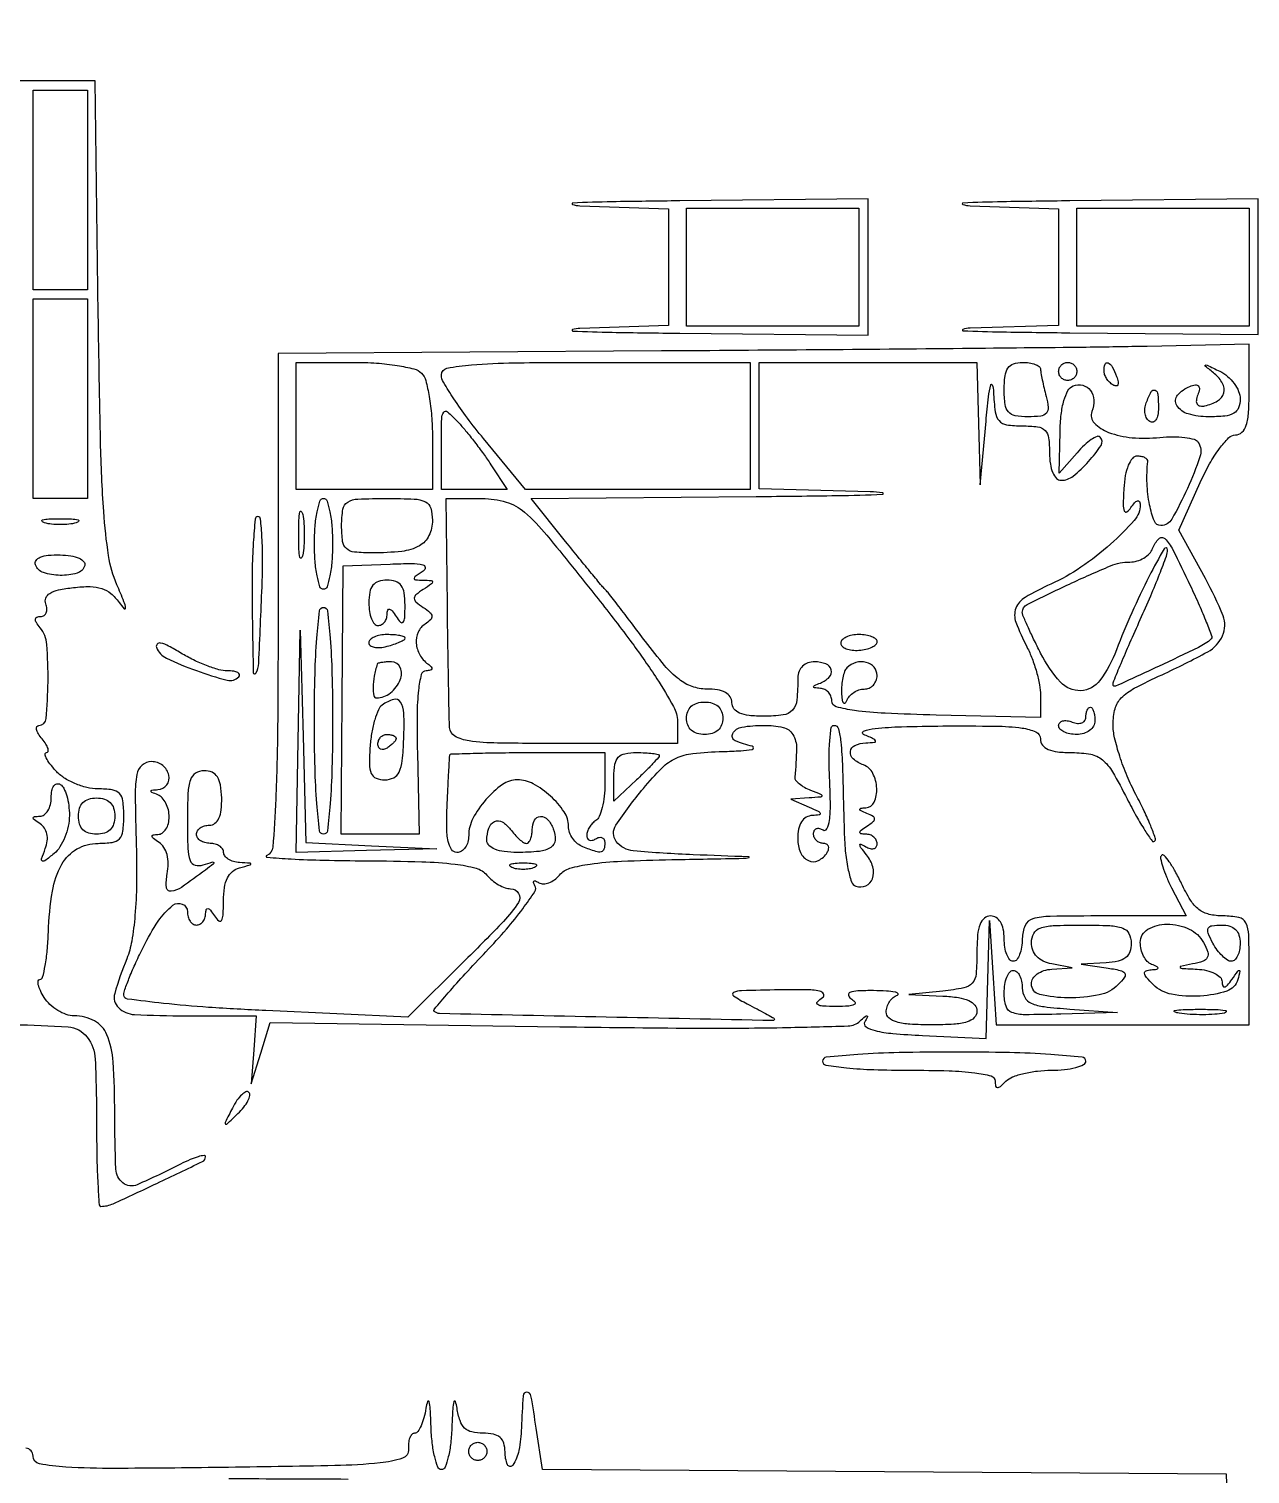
# Model space of a CAD drawing. Extents: x 23 to 255, y 40 to 184.
# Drawn here: x 40.65 to 52.04, y 134.98 to 148.45 of the extents above; entities that cross this region are included whole.
import ezdxf

# ---------------------------------------------------------------- set-up
doc = ezdxf.new("R2010")
doc.units = 0
doc.header["$MEASUREMENT"] = 0

msp = doc.modelspace()

# ---------------------------------------------------------------- linework, layer by layer
for points in [[(207.919475, 175.632891, 0.000007), (191.762556, 175.634099, 0.00002)], [(173.0434, 175.634494, 0.000013), (151.49745, 175.633531)], [(49.932728, 162.472053, 0.000008), (49.952466, 164.319505, 0.000321)], [(40.514349, 139.167, -0.019241), (41.020152, 139.147528, -0.209877), (41.195726, 139.05372, -0.158042), (41.271811, 138.847116, -0.00984), (41.2848, 138.187181, 0.00525), (41.287667, 137.914102, 0.008738), (41.296517, 137.684203, 0.003038), (41.308575, 137.490051, 0.394405), (41.324688, 137.475, 0.107274), (41.439563, 137.499933, 0.003902), (41.847606, 137.689676, 0.001989), (42.271992, 137.893132, 0.287493), (42.3, 137.937817, 0.458031), (42.286088, 137.949818, 0.035505), (42.231659, 137.937747, 0.029534), (42.156617, 137.910502, 0.015823), (42.06735, 137.86859, -0.014182), (41.662832, 137.677042, -0.274032), (41.530427, 137.693149, -0.222593), (41.464051, 137.821657, -0.009681), (41.454, 138.340679, 0.015244), (41.439321, 138.822033, 0.083112), (41.380911, 139.075126, 0.171904), (41.265027, 139.203803, 0.124939), (41.07673, 139.2516, -0.08304), (41.002267, 139.264053, -0.053132), (40.922641, 139.301302, -0.05177), (40.850168, 139.356074, -0.065575), (40.796833, 139.4208, -0.02603), (40.760824, 139.485754, -0.053731), (40.741113, 139.540298, -0.098981), (40.739593, 139.576363, -0.369452), (40.755529, 139.59, 0.341859), (40.781607, 139.610189, 0.01828), (40.805605, 139.719232, 0.022368), (40.824949, 139.861286, 0.013722), (40.835617, 140.02994, -0.030901), (40.872985, 140.411951, -0.087841), (40.960481, 140.663674, -0.136133), (41.101946, 140.806572, -0.130695), (41.299096, 140.859, 0.035308), (41.431429, 140.868357, 0.169906), (41.497491, 140.902562, 0.160049), (41.530017, 140.971828, 0.030413), (41.5386, 141.1128, 0.030435), (41.530001, 141.253936, 0.160658), (41.497393, 141.323148, 0.169701), (41.431112, 141.357293, 0.034892), (41.297912, 141.3666, -0.059432), (41.194171, 141.378975, -0.042113), (41.082827, 141.416074, -0.042446), (40.980526, 141.470724, -0.065029), (40.9041, 141.5358, -0.020177), (40.849876, 141.600806, -0.044601), (40.815276, 141.655297, -0.090703), (40.804368, 141.691112, -0.448239), (40.816747, 141.705, 0.326309), (40.832169, 141.716264, 0.154009), (40.83226, 141.742277, 0.068547), (40.813075, 141.783137, 0.029225), (40.7772, 141.8319, -0.033524), (40.741964, 141.880666, -0.081268), (40.724858, 141.921523, -0.181446), (40.728106, 141.947438, -0.278682), (40.746909, 141.9588, 0.389789), (40.815111, 142.021494, 0.017816), (40.83181, 142.365694, 0.022091), (40.820937, 142.712692, 0.154029), (40.758596, 142.86825, -0.029993), (40.72338, 142.916872, -0.156172), (40.71507, 142.948488, -0.294236), (40.728635, 142.967285, -0.093608), (40.764186, 142.974, 0.146065), (40.79566, 142.983395, 0.152629), (40.816184, 143.008377, 0.118288), (40.821885, 143.046276, 0.070175), (40.811581, 143.09103, -0.185242), (40.811577, 143.145694, -0.169114), (40.848062, 143.188896, -0.082365), (40.930474, 143.220866, -0.022375), (41.068928, 143.243346, -0.029555), (41.224107, 143.25222, -0.0781), (41.333662, 143.234782, -0.096565), (41.418633, 143.187668, -0.063279), (41.494817, 143.105166, 0.030382), (41.542749, 143.045889, 0.7319), (41.555518, 143.0518, 0.064817), (41.539909, 143.111474, 0.004628), (41.473861, 143.2701, -0.062874), (41.396494, 143.540971, -0.02099), (41.350893, 143.951375, -0.011696), (41.321499, 144.59987, -0.002199), (41.300717, 145.78695), (41.272162, 147.9654), (40.403004, 147.9654)], [(51.841944, 134.23905), (51.8175, 134.9793), (48.628882, 135.001462), (45.440264, 135.023625), (45.38274, 135.407221, 0.005903), (45.333854, 135.708887, 0.357394), (45.295082, 135.742337, 0.403401), (45.260018, 135.710223, 0.006208), (45.245032, 135.410712, -0.037738), (45.221109, 135.199933, -0.102765), (45.163848, 135.061915, -0.595696), (45.115576, 135.066845, -0.098951), (45.0918, 135.185807, 0.07042), (45.080223, 135.267597, 0.147906), (45.045653, 135.320955, 0.128752), (44.983451, 135.350705, 0.047543), (44.885919, 135.36, -0.057778), (44.783145, 135.371916, -0.134975), (44.715736, 135.408671, -0.121485), (44.672324, 135.477684, -0.042367), (44.644795, 135.59265, 0.044516), (44.629487, 135.655389, 0.735766), (44.615608, 135.655026, 0.055106), (44.603951, 135.585397, 0.006062), (44.596876, 135.42345, -0.019802), (44.585902, 135.269431, -0.031703), (44.563072, 135.139643, -0.033275), (44.533264, 135.044637, -0.309404), (44.4996, 135.0216, -0.309404), (44.465936, 135.044637, -0.033275), (44.436128, 135.139643, -0.031703), (44.413298, 135.269431, -0.019802), (44.402324, 135.42345, 0.006062), (44.395249, 135.585397, 0.055106), (44.383592, 135.655026, 0.735766), (44.369713, 135.655389, 0.044516), (44.354405, 135.59265, -0.02755), (44.335836, 135.503534, -0.040725), (44.309075, 135.428341, -0.047452), (44.278746, 135.375143, -0.244136), (44.249581, 135.36, 0.210482), (44.223923, 135.348698, 0.09241), (44.203891, 135.31651, 0.068074), (44.192354, 135.268632, 0.044958), (44.19175, 135.21195, -0.345276), (44.135601, 135.127309, -0.055669), (43.928437, 135.083385, -0.019425), (43.506569, 135.058524, -0.001748), (42.44805, 135.041034, -0.001997), (41.453109, 135.032048, -0.016303), (40.99866, 135.044578, -0.032304), (40.751455, 135.075579, -0.359784), (40.6926, 135.146784, 0.379935), (40.626163, 135.221594, 0.016981)], [(42.51855, 134.937, -0.001613), (43.62949, 134.933415, -0.019352)]]:
    msp.add_lwpolyline(points, format="xyb")
for points in [[(41.2002, 146.9502), (41.2002, 146.0196), (40.9464, 146.0196), (40.6926, 146.0196), (40.6926, 146.9502), (40.6926, 147.8808), (40.9464, 147.8808), (41.2002, 147.8808)], [(48.3912, 146.2311), (48.3912, 145.6812), (47.5875, 145.6812), (46.7838, 145.6812), (46.7838, 146.2311), (46.7838, 146.781), (47.5875, 146.781), (48.3912, 146.781)], [(52.029, 146.2311), (52.029, 145.6812), (51.2253, 145.6812), (50.4216, 145.6812), (50.4216, 146.2311), (50.4216, 146.781), (51.2253, 146.781), (52.029, 146.781)], [(41.2002, 145.0044), (41.2002, 144.0738), (40.9464, 144.0738), (40.6926, 144.0738), (40.6926, 145.0044), (40.6926, 145.935), (40.9464, 145.935), (41.2002, 145.935)], [(43.846603, 140.837163), (44.4573, 140.80802), (43.80165, 140.79121), (43.146, 140.7744), (43.164192, 141.81075), (43.182384, 142.8471), (43.209145, 141.856703), (43.235906, 140.866305)]]:
    msp.add_lwpolyline(points, close=True)
for points in [[(45.78975, 146.802531), (46.6146, 146.774873), (46.6146, 146.2311), (46.6146, 145.687327), (45.78975, 145.659669, 0.071782), (45.721159, 145.647412, 0.830701), (45.722863, 145.634935, 0.007914), (46.089926, 145.622861, 0.001742), (46.72035, 145.614306), (48.4758, 145.5966), (48.4758, 146.2311), (48.4758, 146.8656), (46.72035, 146.847894, 0.001742), (46.089926, 146.839339, 0.007914), (45.722863, 146.827265, 0.830701), (45.721159, 146.814788, 0.071782)], [(49.42755, 146.802531), (50.2524, 146.774873), (50.2524, 146.2311), (50.2524, 145.687327), (49.42755, 145.661215, 0.067941), (49.359143, 145.649661, 0.839202), (49.360663, 145.637906, 0.007457), (49.72772, 145.626554, 0.001641), (50.35815, 145.618534), (52.1136, 145.601965), (52.1136, 146.233783), (52.1136, 146.8656), (50.35815, 146.847894, 0.001742), (49.727726, 146.839339, 0.007914), (49.360663, 146.827265, 0.830701), (49.358959, 146.814788, 0.071782)], [(46.55115, 145.448575), (42.9768, 145.425564), (42.9768, 143.107032, -0.002017), (42.972123, 141.94762, -0.009173), (42.954296, 141.27281, -0.00732), (42.927561, 140.823229, -0.285723), (42.87105, 140.745829, 0.791589), (42.873675, 140.728685, 0.006531), (43.097749, 140.713731, 0.007799), (43.404881, 140.702061, 0.003967), (43.791291, 140.696479, -0.005236), (44.31576, 140.687572, -0.022523), (44.62708, 140.664964, -0.036918), (44.822895, 140.627034, -0.154445), (44.9226, 140.5629, 0.048188), (44.971509, 140.514344, 0.041499), (45.031215, 140.473277, 0.04354), (45.092203, 140.445118, 0.086594), (45.144459, 140.436, -0.26894), (45.218837, 140.392874, -0.277954), (45.216946, 140.308152, -0.050517), (45.078085, 140.131245, -0.005857), (44.72385, 139.771837), (44.1867, 139.239461), (42.86265, 139.300019, -0.005259), (42.328166, 139.330101, -0.010557), (41.907153, 139.367184, -0.004934), (41.571676, 139.407239, -0.377001), (41.5386, 139.444872, -0.087645), (41.547642, 139.496056, -0.008924), (41.592109, 139.611547, -0.010938), (41.651, 139.748066, -0.008514), (41.720759, 139.893905, -0.031092), (41.859359, 140.132998, -0.077323), (41.995607, 140.28166, -0.277194), (42.083653, 140.293511, -0.299442), (42.1308, 140.221845, 0.066306), (42.137126, 140.17435, 0.083434), (42.155651, 140.134097, 0.099317), (42.183138, 140.107175, 0.145266), (42.2154, 140.0976, 0.123684), (42.247767, 140.105731, 0.099425), (42.275529, 140.128664, 0.089546), (42.29442, 140.162953, 0.07833), (42.301295, 140.20335, -0.066727), (42.306935, 140.241836, -0.405416), (42.322769, 140.250937, -0.167501), (42.347356, 140.234809, -0.021149), (42.3846, 140.1822, 0.067187), (42.423986, 140.136183, 0.473378), (42.449299, 140.140152, 0.121275), (42.464364, 140.190699, 0.010864), (42.467905, 140.324047, -0.035184), (42.477153, 140.446869, -0.076827), (42.504878, 140.536863, -0.103537), (42.551596, 140.597239, -0.113054), (42.61725, 140.631483, 0.001923), (42.716755, 140.657896, 0.339035), (42.723, 140.666047, 0.392517), (42.716565, 140.672981, 0.002113), (42.61725, 140.679986, -0.054605), (42.560619, 140.690016, -0.070943), (42.51269, 140.711768, -0.08736), (42.48042, 140.741351, -0.165114), (42.4692, 140.7744, 0.148195), (42.459423, 140.806663, 0.098894), (42.431923, 140.834149, 0.082425), (42.390814, 140.852681, 0.064853), (42.3423, 140.859, -0.064853), (42.293786, 140.865319, -0.082425), (42.252677, 140.883851, -0.098894), (42.225177, 140.911337, -0.148195), (42.2154, 140.9436, -0.141922), (42.224745, 140.975861, -0.099739), (42.251015, 141.003349, -0.084586), (42.290299, 141.021865, -0.068028), (42.336642, 141.0282, 0.163775), (42.38817, 141.045543, 0.125455), (42.425407, 141.092365, 0.080077), (42.44655, 141.171073, 0.032773), (42.450667, 141.282, 0.03255), (42.439265, 141.403589, 0.103829), (42.410278, 141.479336, 0.151246), (42.360662, 141.520972, 0.099818), (42.287126, 141.5358, 0.140907), (42.207036, 141.512772, 0.172945), (42.159096, 141.452057, 0.07115), (42.136129, 141.3285, 0.010433), (42.1308, 141.073155, 0.008473), (42.135242, 140.811014, 0.077346), (42.156541, 140.699229, 0.244433), (42.202496, 140.656531, 0.146137), (42.27885, 140.658136, -0.004381), (42.365756, 140.685254, -0.378641), (42.377299, 140.679957, -0.344292), (42.374031, 140.666968, -0.004109), (42.3, 140.610347, -0.009997), (42.075363, 140.448375, -0.12757), (41.978599, 140.412949, -0.423561), (41.935523, 140.449536, -0.063648), (41.943317, 140.575577, 0.046906), (41.952277, 140.669462, 0.064184), (41.94155, 140.753609, 0.075429), (41.912509, 140.821246, 0.113009), (41.867433, 140.866703, -0.017324), (41.814301, 140.902989, -0.198794), (41.801456, 140.924201, -0.406899), (41.811384, 140.938083, -0.041226), (41.85585, 140.942305, 0.15045), (41.896185, 140.955265, 0.097042), (41.930536, 140.990851, 0.08054), (41.953709, 141.043657, 0.063284), (41.9616, 141.10575, 0.060204), (41.953723, 141.170933, 0.059088), (41.930536, 141.232803, 0.064373), (41.896316, 141.282271, 0.113869), (41.85585, 141.310571, -0.009076), (41.80003, 141.334282, -0.295955), (41.7924, 141.346044, -0.382689), (41.800573, 141.355158, -0.011437), (41.85585, 141.359921, 0.215764), (41.93879, 141.403957, 0.223986), (41.958712, 141.494315, 0.174642), (41.900635, 141.585023, 0.165359), (41.796589, 141.6204, 0.182797), (41.707994, 141.58689, 0.168523), (41.660024, 141.501869, 0.048116), (41.644417, 141.315649, 0.004144), (41.65437, 140.83785, -0.010766), (41.65704, 140.485825, -0.01751), (41.64241, 140.187278, -0.020404), (41.612296, 139.947202, -0.055909), (41.56558, 139.783067, 0.027422), (41.453352, 139.459806, 0.276826), (41.488611, 139.327689, 0.182408), (41.637684, 139.26307, 0.012044), (42.113812, 139.2516), (42.773625, 139.2516), (42.749982, 138.93435), (42.72634, 138.6171), (42.814533, 138.903026), (42.902726, 139.188953), (45.601695, 139.149628, 0.002027), (46.841887, 139.136587, 0.006302), (47.677924, 139.141722, 0.003516), (48.291555, 139.157543, 0.179377), (48.400643, 139.202102, -0.007042), (48.449968, 139.246126, -0.220985), (48.465251, 139.250515, -0.506673), (48.469816, 139.241693, -0.012663), (48.445225, 139.195119, 0.397463), (48.456883, 139.148599, 0.084413), (48.541383, 139.112853, 0.036915), (48.707803, 139.086341, 0.009201), (48.982905, 139.068219), (49.575981, 139.0401), (49.591787, 139.59), (49.607593, 140.1399), (49.638118, 139.65345), (49.668644, 139.167), (50.848822, 139.167), (52.029, 139.167), (52.029, 139.6746, 0.006846), (52.024453, 140.006638, 0.105629), (51.997677, 140.11708, 0.235484), (51.93261, 140.16757, 0.049383), (51.784839, 140.1822, -0.056935), (51.654784, 140.197058, -0.10932), (51.56051, 140.242048, -0.088293), (51.481523, 140.330021, -0.028115), (51.39691, 140.485171, 0.015467), (51.338808, 140.598429, 0.02768), (51.283239, 140.687009, 0.029495), (51.235894, 140.746209, 0.429478), (51.211832, 140.746832, 0.252237), (51.202838, 140.716827, 0.024484), (51.222406, 140.640795, 0.02641), (51.25699, 140.547116, 0.017698), (51.305834, 140.443862), (51.441145, 140.1822), (50.677573, 140.1822, 0.00369), (50.173856, 140.178482, 0.06395), (50.011507, 140.155192, 0.224585), (49.939963, 140.093442, 0.104606), (49.914, 139.9707, -0.038131), (49.907814, 139.889708, -0.057076), (49.889149, 139.821328, -0.074992), (49.861796, 139.774668, -0.226478), (49.8294, 139.7592, -0.226478), (49.797004, 139.774668, -0.074992), (49.769651, 139.821328, -0.057076), (49.750986, 139.889708, -0.038131), (49.7448, 139.9707, 0.04716), (49.736456, 140.05897, 0.088208), (49.71096, 140.1258, 0.118484), (49.67035, 140.167156, 0.140575), (49.6179, 140.1822, 0.175103), (49.560103, 140.161319, 0.129114), (49.520203, 140.105501, 0.070267), (49.497527, 140.005737, 0.020801), (49.491, 139.848907, -0.019084), (49.483092, 139.641776, -0.160661), (49.447612, 139.556657, -0.168371), (49.369238, 139.511401, -0.021459), (49.17375, 139.482428), (48.8565, 139.449243), (49.17375, 139.435022, -0.024335), (49.317895, 139.421511, -0.069216), (49.414605, 139.393667, -0.116505), (49.470483, 139.351143, -0.1738), (49.491, 139.2939, -0.200296), (49.466038, 139.234087, -0.122766), (49.39935, 139.194495, -0.058865), (49.276157, 139.172858, -0.014068), (49.068, 139.167, -0.014707), (48.866249, 139.172936, -0.054372), (48.740797, 139.194143, -0.107224), (48.670608, 139.231556, -0.220323), (48.645, 139.28685, -0.08077), (48.652914, 139.335522, -0.066911), (48.676064, 139.382721, -0.068112), (48.710326, 139.421343, -0.090835), (48.75075, 139.444918, 0.547867), (48.75399, 139.459298, 0.153536), (48.728585, 139.472695, 0.03227), (48.646838, 139.482227, 0.010864), (48.526796, 139.485808, 0.012393), (48.382187, 139.483396, 0.071971), (48.307404, 139.469389, 0.38151), (48.293512, 139.444728, 0.200217), (48.315296, 139.413635, -0.091581), (48.351476, 139.380125, -0.454837), (48.346336, 139.356328, -0.113084), (48.296107, 139.341931, -0.013484), (48.1797, 139.338791, -0.010867), (48.052235, 139.341562, -0.13408), (48.006408, 139.356243, -0.472752), (48.003654, 139.380957, -0.055538), (48.0528, 139.421318, 0.394984), (48.061177, 139.45528, 0.224508), (48.023859, 139.481843, 0.041232), (47.89121, 139.494413, 0.00788), (47.648924, 139.493518, 0.002412), (47.297494, 139.484985, 0.096377), (47.222505, 139.468117, 0.601072), (47.2202, 139.43742, 0.021194), (47.35055, 139.36262, -0.002529), (47.440808, 139.315212, -0.003723), (47.519574, 139.272576, -0.001766), (47.586129, 139.235599, -0.068795), (47.599598, 139.225402, -0.675688), (47.591581, 139.206599, -0.000107), (46.03626, 139.239122, -0.000111), (44.481105, 139.272321, -0.185314), (44.43219, 139.292316, -0.399847), (44.431125, 139.311457, -0.002139), (44.56343, 139.465544, -0.007315), (44.721568, 139.642824, -0.004391), (44.914226, 139.84888, 0.011938), (45.104923, 140.059113, 0.018737), (45.25743, 140.249503, 0.0134), (45.369575, 140.409584, 0.292398), (45.370415, 140.464291, -0.04677), (45.356339, 140.492695, -0.334465), (45.360301, 140.506531, -0.269066), (45.376408, 140.508484, -0.037158), (45.407543, 140.492303, 0.145139), (45.449082, 140.481016, 0.08334), (45.500463, 140.490858, 0.071016), (45.553634, 140.519722, 0.059806), (45.600173, 140.563831, -0.150701), (45.696134, 140.626554, -0.035903), (45.88499, 140.666412, -0.023255), (46.177679, 140.692742, -0.006185), (46.646109, 140.707197, 0.000157), (47.313168, 140.719733, 0.050995), (47.364896, 140.726023, 0.876764), (47.364277, 140.73276, 0.000325), (46.84725, 140.75279, -0.012717), (46.287857, 140.788363, -0.212221), (46.128991, 140.876638, -0.319991), (46.125056, 141.027984, -0.024877), (46.38195, 141.370765, -0.022379), (46.556072, 141.562368, -0.088514), (46.685907, 141.653469, -0.083427), (46.84313, 141.696779, -0.018579), (47.1222, 141.714996, 0.007993), (47.289943, 141.722384, 0.029724), (47.394903, 141.73498, 0.33853), (47.408412, 141.749802, 0.384064), (47.39715, 141.764705, -0.059277), (47.237692, 141.815554, -0.435392), (47.215077, 141.883251, -0.232935), (47.299601, 141.942858, -0.039147), (47.5029, 141.9588, -0.053853), (47.684503, 141.939183, -0.206681), (47.774783, 141.874346, -0.140654), (47.809247, 141.745243, -0.02128), (47.79274, 141.475653, 0.198103), (47.800807, 141.448365, 0.05185), (47.833647, 141.415312, 0.044467), (47.88217, 141.38239, 0.032984), (47.94079, 141.354699, -0.004661), (48.038331, 141.315208, -0.359033), (48.045667, 141.301366, -0.331723), (48.033484, 141.290503, -0.004352), (47.9259, 141.282), (47.7567, 141.270108), (47.9259, 141.1974, -0.009119), (48.0111, 141.158933, -0.188453), (48.030024, 141.138859, -0.488731), (48.02169, 141.124497, -0.023153), (47.957625, 141.118746, 0.120861), (47.899352, 141.101751, 0.12126), (47.855642, 141.059732, 0.093379), (47.828877, 140.992244, 0.047872), (47.82015, 140.9013, 0.101333), (47.846406, 140.773075, 0.185701), (47.91971, 140.697655, 0.227628), (48.012605, 140.699069, 0.139487), (48.0951, 140.7744, 0.082592), (48.108341, 140.806726, 0.161196), (48.105709, 140.834149, 0.182303), (48.087821, 140.852377, 0.108972), (48.057793, 140.859, -0.099038), (48.023601, 140.86584, -0.097945), (47.994518, 140.885318, -0.097945), (47.97504, 140.914401, -0.099038), (47.9682, 140.948593, -0.115586), (47.975178, 140.978376, -0.185385), (47.994147, 140.995832, -0.155962), (48.02276, 140.997776, -0.078157), (48.05653, 140.983595, 0.44629), (48.092969, 140.994308, 0.078156), (48.11604, 141.071815, 0.035704), (48.125144, 141.218589, 0.010543), (48.118266, 141.443902, -0.011854), (48.112757, 141.641323, -0.019742), (48.118625, 141.807549, -0.014665), (48.132173, 141.937227, -0.375653), (48.156836, 141.9588, -0.33781), (48.199452, 141.926299, -0.042228), (48.222049, 141.804401, -0.017224), (48.237362, 141.567106, -0.001683), (48.252654, 140.993, 0.016275), (48.264013, 140.789694, 0.028618), (48.288425, 140.623189, 0.030329), (48.321519, 140.500487, 0.235333), (48.362297, 140.459784, 0.183854), (48.456596, 140.463694, 0.212399), (48.517287, 140.529217, 0.151898), (48.52027, 140.639391, 0.102047), (48.461933, 140.752046, -0.008244), (48.409831, 140.818529, -0.139028), (48.399789, 140.844269, -0.576966), (48.409884, 140.851474, -0.028561), (48.45465, 140.827947, 0.063696), (48.495148, 140.810163, 0.132816), (48.529336, 140.809395, 0.188594), (48.55175, 140.825209, 0.146934), (48.5604, 140.854007, 0.11683), (48.55228, 140.888283, 0.09923), (48.529336, 140.917663, 0.091721), (48.495037, 140.937622, 0.083154), (48.45465, 140.944895, -0.037088), (48.408803, 140.948866, -0.404726), (48.398728, 140.962367, -0.205841), (48.410901, 140.982952, -0.016505), (48.464223, 141.019255, 0.022213), (48.524344, 141.061198, 0.233412), (48.537245, 141.087329, 0.275386), (48.523432, 141.110508, 0.029355), (48.464223, 141.13818, -0.013489), (48.411469, 141.160826, -0.244218), (48.400576, 141.174883, -0.422144), (48.408266, 141.185685, -0.02254), (48.45465, 141.190721, 0.275149), (48.532939, 141.244291, 0.122266), (48.557508, 141.371779, 0.104056), (48.520332, 141.511351, 0.186289), (48.4335, 141.589806, -0.085027), (48.33854, 141.64622, -0.246714), (48.310988, 141.714935, -0.269372), (48.352341, 141.771807, -0.094204), (48.45465, 141.795546, 0.011173), (48.536845, 141.800689, 0.467319), (48.545806, 141.813465, 0.223503), (48.53096, 141.831003, 0.005675), (48.4335, 141.8742, -0.680681), (48.434431, 141.904869, -0.059899), (48.542596, 141.929683, -0.019425), (48.788149, 141.946162, -0.005407), (49.17375, 141.952854, -0.004628), (49.664936, 141.951519, -0.030071), (49.911466, 141.933714, -0.071987), (50.040924, 141.897056, -0.295998), (50.0832, 141.8319, 0.163879), (50.102258, 141.775315, 0.129318), (50.153462, 141.735258, 0.076085), (50.242981, 141.711946, 0.025727), (50.377875, 141.705, -0.046212), (50.551187, 141.688947, -0.12927), (50.660595, 141.637195, -0.086903), (50.754712, 141.52511, -0.014022), (50.891163, 141.273588, 0.009696), (50.97767, 141.110783, 0.016905), (51.056466, 140.979811, 0.011651), (51.12374, 140.881205, 0.462917), (51.146909, 140.879309, 0.288857), (51.153664, 140.909098, 0.010536), (51.110852, 141.022668, 0.016372), (51.050604, 141.159674, 0.010413), (50.972021, 141.315197, -0.023128), (50.890861, 141.486504, -0.020537), (50.822281, 141.671432, -0.021045), (50.774422, 141.843041, -0.057536), (50.76, 141.967957, -0.065273), (50.779147, 142.113997, -0.13019), (50.836611, 142.214444, -0.077691), (50.957833, 142.304164, -0.013188), (51.216894, 142.431134, 0.017916), (51.641971, 142.644477, 0.163029), (51.780846, 142.794572, 0.204187), (51.784666, 142.980507, 0.030371), (51.620436, 143.326639), (51.371826, 143.7777), (51.571864, 144.22185, -0.021255), (51.659491, 144.39622, -0.032203), (51.751438, 144.538863, -0.034808), (51.837351, 144.63952, -0.201323), (51.900451, 144.666, 0.1958), (51.961329, 144.69079, 0.126252), (52.001423, 144.756745, 0.059899), (52.02316, 144.879419, 0.013931), (52.029, 145.089), (52.029, 145.512), (51.07725, 145.491793, -0.00255), (50.510112, 145.482645, -0.00037), (49.355111, 145.470762, -0.000419), (47.989423, 145.458866, -0.000359)], [(44.31348, 145.24128, -0.13189), (44.352935, 145.172868, -0.022776), (44.385179, 145.025444, -0.023405), (44.407558, 144.844386, -0.019046), (44.415, 144.64908), (44.415, 144.1584), (43.7805, 144.1584), (43.146, 144.1584), (43.146, 144.7506), (43.146, 145.3428), (43.67898, 145.3428, -0.016838), (43.894412, 145.335543, -0.022831), (44.08783, 145.313593, -0.022572), (44.242569, 145.281614, -0.134927)], [(47.376, 144.7506), (47.376, 144.1584), (46.328862, 144.1584), (45.281723, 144.1584), (44.890662, 144.633419, -0.011213), (44.740882, 144.823904, -0.015074), (44.614474, 145.003323, -0.012134), (44.518522, 145.156589, -0.134575), (44.4996, 145.225619, -0.358446), (44.551041, 145.288155, -0.028203), (44.780331, 145.319927, -0.017411), (45.176689, 145.338362, -0.002915), (45.9378, 145.3428), (47.376, 145.3428)], [(49.505939, 144.77175), (49.520878, 144.2007), (49.5756, 144.7929, -0.005018), (49.598963, 145.020758, -0.033994), (49.619258, 145.132174, -0.760446), (49.634165, 145.132507, -0.061525), (49.645261, 145.06785, 0.01948), (49.661428, 144.880337, 0.145473), (49.696966, 144.799432, 0.183995), (49.766757, 144.760935, 0.035053), (49.914, 144.7506, -0.030723), (50.056844, 144.741815, -0.167168), (50.1255, 144.7083, -0.167168), (50.159015, 144.639644, -0.030723), (50.1678, 144.4968, 0.036277), (50.175212, 144.394783, 0.06449), (50.197958, 144.313807, 0.091378), (50.232687, 144.261363, 0.203659), (50.275898, 144.243, 0.170425), (50.386758, 144.281917, 0.040124), (50.531924, 144.418629, 0.039132), (50.647642, 144.568673, 0.354897), (50.639695, 144.645305, 0.302858), (50.610314, 144.651177, 0.050474), (50.556911, 144.622571, 0.040893), (50.492435, 144.571028, 0.025063), (50.425032, 144.500757), (50.25819, 144.308386), (50.265924, 144.693721, -0.022468), (50.276551, 144.85698, -0.041443), (50.30202, 144.987466, -0.053214), (50.339262, 145.08019, -0.180971), (50.38722, 145.122633, -0.151229), (50.477466, 145.128618, -0.177541), (50.548553, 145.081496, -0.14892), (50.580241, 144.991438, -0.102626), (50.562692, 144.883978, 0.293296), (50.584688, 144.777751, 0.108596), (50.718413, 144.6902, 0.070146), (50.938247, 144.640284, 0.047173), (51.196119, 144.643137, -0.025), (51.318085, 144.649894, -0.033333), (51.428798, 144.643101, -0.035208), (51.515982, 144.625581, -0.189347), (51.553994, 144.597104, -0.223643), (51.569258, 144.463231, -0.024232), (51.452291, 144.166053, -0.023228), (51.307986, 143.881882, -0.267718), (51.20415, 143.82086, -0.313462), (51.144995, 143.861277, -0.04133), (51.100458, 144.015416, -0.039821), (51.076709, 144.213933, -0.036721), (51.083682, 144.41925, 0.213531), (51.077581, 144.438075, 0.095379), (51.056342, 144.454103, 0.069272), (51.023283, 144.464984, 0.044943), (50.983142, 144.4686, 0.228681), (50.939668, 144.44762, 0.07146), (50.902142, 144.383405, 0.052371), (50.874128, 144.286545, 0.029896), (50.859881, 144.16545, 0.0097), (50.85428, 144.0179, 0.095698), (50.864882, 143.95697, 0.493765), (50.888968, 143.949772, 0.089537), (50.926844, 143.9892, -0.029327), (50.961093, 144.034689, -0.139518), (50.987888, 144.052613, -0.363961), (51.005168, 144.045594, -0.119013), (51.012505, 144.016858, -0.186405), (50.957857, 143.869682, -0.029858), (50.737333, 143.648454, -0.032749), (50.459455, 143.431983, -0.043204), (50.179349, 143.275308, 0.026321), (49.940128, 143.151901, 0.171385), (49.853993, 143.050141, 0.182372), (49.853711, 142.920482, 0.030542), (49.956821, 142.68938, -0.029636), (50.005218, 142.581434, -0.022048), (50.046076, 142.457364, -0.022446), (50.074265, 142.336513, -0.046101), (50.0832, 142.239817), (50.0832, 142.032575), (49.1103, 142.055204, -0.005323), (48.634068, 142.071355, -0.02266), (48.350516, 142.096903, -0.034371), (48.179294, 142.132304, -0.336446), (48.1374, 142.187517, 0.093961), (48.129364, 142.229899, 0.090978), (48.106336, 142.266942, 0.092382), (48.072015, 142.292974, 0.100734), (48.03165, 142.303879, -0.011437), (47.976373, 142.308642, -0.382689), (47.9682, 142.317756, -0.295955), (47.97583, 142.329518, -0.009076), (48.03165, 142.353229, 0.103182), (48.114934, 142.408891, 0.264721), (48.132807, 142.476508, 0.240426), (48.083381, 142.531622, 0.092226), (47.97922, 142.551, 0.081939), (47.915414, 142.540473, 0.107189), (47.864865, 142.510132, 0.111467), (47.832748, 142.462641, 0.094404), (47.821617, 142.40295, -0.024204), (47.812367, 142.19523, -0.159422), (47.771513, 142.100997, -0.180491), (47.685723, 142.055415, -0.032825), (47.5029, 142.0434, -0.025511), (47.367199, 142.050328, -0.075863), (47.2773, 142.073614, -0.129352), (47.225926, 142.113665, -0.164293), (47.2068, 142.1703, 0.14724), (47.190544, 142.224304, 0.123983), (47.146247, 142.264697, 0.085094), (47.072502, 142.289369, 0.038286), (46.970384, 142.2972, -0.086404), (46.836564, 142.320499, -0.079479), (46.714139, 142.387919, -0.05133), (46.579805, 142.516773, -0.014899), (46.400472, 142.74135, 0.001562), (46.269545, 142.914588, 0.002231), (46.15218, 143.067457, 0.001219), (46.052061, 143.196016, 0.033654), (46.023538, 143.2278, -0.02617), (45.994837, 143.258836, -0.001077), (45.898004, 143.375718, -0.001871), (45.784054, 143.514924, -0.001326), (45.657186, 143.67195), (45.334272, 144.0738), (47.433786, 144.092092, 0.001418), (48.186838, 144.10079, 0.006956), (48.61214, 144.112828, 0.89514), (48.612979, 144.125087, 0.038323), (48.49695, 144.136996), (47.4606, 144.163608), (47.4606, 144.753204), (47.4606, 145.3428), (48.4758, 145.3428), (49.491, 145.3428)], [(50.084355, 145.27935, 0.038866), (50.087805, 145.243489, 0.007282), (50.100156, 145.178623, 0.007754), (50.116909, 145.103079, 0.007025), (50.136522, 145.02555, -0.039829), (50.155457, 144.922793, -0.211216), (50.13822, 144.869663, -0.18309), (50.085165, 144.842136, -0.029118), (49.966167, 144.8352, -0.042699), (49.847025, 144.845393, -0.172392), (49.784397, 144.880599, -0.150276), (49.753145, 144.950783, -0.030161), (49.7448, 145.089, -0.030703), (49.752605, 145.215978, -0.116834), (49.78005, 145.289925, -0.166173), (49.831488, 145.32931, -0.081208), (49.914, 145.3428, -0.035657), (49.978885, 145.338167, -0.053544), (50.033837, 145.324162, -0.069418), (50.071762, 145.303681, -0.233834)], [(50.4216, 145.2582, -0.099038), (50.415141, 145.225913, -0.097945), (50.396749, 145.198451, -0.097945), (50.369287, 145.180059, -0.099038), (50.337, 145.1736, -0.099038), (50.304713, 145.180059, -0.097945), (50.277251, 145.198451, -0.097945), (50.258859, 145.225913, -0.099038), (50.2524, 145.2582, -0.099038), (50.258859, 145.290487, -0.097945), (50.277251, 145.317949, -0.097945), (50.304713, 145.336341, -0.099038), (50.337, 145.3428, -0.099038), (50.369287, 145.336341, -0.097945), (50.396749, 145.317949, -0.097945), (50.415141, 145.290487, -0.099038)], [(50.79228, 145.211506, -0.036408), (50.80711, 145.162457, -0.155351), (50.804473, 145.132355, -0.32948), (50.787574, 145.122257, -0.1144), (50.759031, 145.131899, -0.061454), (50.727041, 145.157574, -0.051183), (50.699967, 145.191787, -0.053277), (50.681534, 145.228924, -0.088797), (50.6754, 145.263193, -0.079093), (50.685355, 145.325732, -0.444011), (50.712749, 145.337945, -0.168622), (50.751094, 145.302189, -0.029964)], [(51.9444, 145.001423, -0.091502), (51.92913, 144.918679, -0.175332), (51.885575, 144.868223, -0.105632), (51.801588, 144.842146, -0.022645), (51.6483, 144.8352, -0.069128), (51.460205, 144.86133, -0.188257), (51.354891, 144.941096, -0.321434), (51.361765, 145.036942, -0.128394), (51.474792, 145.11794, -0.051709), (51.527112, 145.132031, -0.249063), (51.555337, 145.122413, -0.23685), (51.564066, 145.093059, -0.047615), (51.549013, 145.038932, 0.060748), (51.536196, 144.987681, 0.180061), (51.544417, 144.952973, 0.21457), (51.571762, 144.935861, 0.086532), (51.616771, 144.93749, 0.083299), (51.73356, 144.983467, 0.187377), (51.790919, 145.057513, 0.201361), (51.781176, 145.146719, 0.095919), (51.705655, 145.236848, -0.002596), (51.61931, 145.307718, -0.54784), (51.62043, 145.316705, -0.225984), (51.635817, 145.316703, -0.001657), (51.75405, 145.259891, -0.06426), (51.826841, 145.212242, -0.057082), (51.888485, 145.145915, -0.060272), (51.930346, 145.07184, -0.098815)], [(51.183, 144.914807, -0.045552), (51.177225, 144.851548, -0.099152), (51.159234, 144.806472, -0.177225), (51.132675, 144.786591, -0.214542), (51.102095, 144.790616, -0.126981), (51.074784, 144.819087, -0.081026), (51.058955, 144.862412, -0.072258), (51.056684, 144.913596, -0.066719), (51.068846, 144.964809, -0.027681), (51.115817, 145.069496, -0.395517), (51.151088, 145.081989, -0.275668), (51.177669, 145.044754, -0.020503)], [(44.960245, 144.388878), (45.11126, 144.1584), (44.80543, 144.1584), (44.4996, 144.1584), (44.4996, 144.555052, -0.004168), (44.501796, 144.818548, -0.144701), (44.520144, 144.877016, -0.455821), (44.556587, 144.881556, -0.02234), (44.654415, 144.78553, -0.015483), (44.724527, 144.705439, -0.007819), (44.808113, 144.600467, -0.007758), (44.891148, 144.489247, -0.011439)], [(43.4844, 143.6508, -0.01883), (43.478291, 143.48866, -0.03053), (43.459549, 143.352056, -0.031449), (43.432779, 143.251535, -0.322437), (43.3998, 143.2278, -0.322437), (43.366821, 143.251535, -0.031449), (43.340051, 143.352056, -0.03053), (43.321309, 143.48866, -0.01883), (43.3152, 143.6508, -0.01883), (43.321309, 143.81294, -0.03053), (43.340051, 143.949544, -0.031449), (43.366821, 144.050065, -0.322437), (43.3998, 144.0738, -0.322437), (43.432779, 144.050065, -0.031449), (43.459549, 143.949544, -0.03053), (43.478291, 143.81294, -0.01883)], [(44.415, 143.871351, -0.11112), (44.382631, 143.727501, -0.157997), (44.293378, 143.632852, -0.098281), (44.129023, 143.581038, -0.027372), (43.858181, 143.5662, -0.022563), (43.689008, 143.573838, -0.158839), (43.614248, 143.605912, -0.182798), (43.578339, 143.67342, -0.031825), (43.569, 143.82, -0.0387), (43.58093, 143.973908, -0.222479), (43.6254, 144.03996, -0.126045), (43.721281, 144.068536, -0.009722), (43.992, 144.0738, -0.010521), (44.245585, 144.068464, -0.101421), (44.349659, 144.042528, -0.213585), (44.3989, 143.984488, -0.070797)], [(45.95895, 143.138417, -0.007665), (46.276215, 142.725342, -0.016062), (46.507421, 142.392775, -0.016585), (46.663784, 142.13323, -0.127955), (46.6992, 141.997104), (46.6992, 141.7896), (45.6417, 141.7896, -0.00333), (45.022135, 141.793727, -0.031179), (44.756241, 141.813882, -0.093451), (44.62558, 141.857814, -0.255982), (44.575651, 141.93765, -0.009228), (44.571749, 142.037076, -0.000563), (44.565912, 142.334214, -0.000839), (44.559951, 142.688205, -0.000621), (44.554501, 143.079754), (44.5419, 144.073808), (44.8803, 144.073016, -0.072115), (45.101478, 144.040421, -0.106315), (45.272949, 143.94627, -0.042937), (45.481263, 143.731872, -0.003725)], [(41.09445, 143.846283, -0.039571), (41.027001, 143.834252, -0.024357), (40.9464, 143.830324, -0.024357), (40.865799, 143.834252, -0.039571), (40.79835, 143.846283, -0.161593), (40.776427, 143.860522, -0.542911), (40.780769, 143.873608, -0.052887), (40.840482, 143.882628, -0.011065), (40.9464, 143.884973, -0.011065), (41.052318, 143.882628, -0.052887), (41.112031, 143.873608, -0.542911), (41.116373, 143.860522, -0.161593)], [(42.734521, 143.07975, 0.001566), (42.745284, 142.450375, 0.769048), (42.770143, 142.444307, 0.114054), (42.796514, 142.538889, 0.001119), (42.826744, 143.24895, 0.009301), (42.832203, 143.500346, 0.015499), (42.826299, 143.712003, 0.009284), (42.813116, 143.881872, 0.386363), (42.788094, 143.9046, 0.388485), (42.762324, 143.881019, 0.005944), (42.745506, 143.6623, 0.012308), (42.734784, 143.396024, 0.007399)], [(43.205705, 143.54505, -0.142433), (43.192275, 143.518822, -0.611425), (43.179812, 143.522446, -0.039503), (43.171247, 143.599068, -0.008087), (43.169042, 143.7354, -0.008087), (43.171247, 143.871732, -0.039503), (43.179812, 143.948354, -0.611425), (43.192275, 143.951978, -0.142433), (43.205705, 143.92575, -0.029693), (43.217119, 143.83906, -0.017887), (43.220829, 143.7354, -0.017887), (43.217119, 143.63174, -0.029693)], [(51.479167, 143.262211, -0.006279), (51.563013, 143.07906, -0.010139), (51.629227, 142.920902, -0.004212), (51.681036, 142.786444, -0.310789), (51.675661, 142.764788, -0.06823), (51.557086, 142.685635, -0.004483), (51.184378, 142.508625, -0.001645), (50.784042, 142.324472, -0.545861), (50.76, 142.339932, -0.097803), (50.766416, 142.37242, -0.00176), (50.834554, 142.53655, -0.004313), (50.916537, 142.727449, -0.002857), (51.0138, 142.945259, 0.005654), (51.11102, 143.166285, 0.007775), (51.193046, 143.367247, 0.005269), (51.257139, 143.536783, 0.087952), (51.2676, 143.595789, 0.767639), (51.235515, 143.604373, 0.012896), (51.096696, 143.348456, 0.013305), (50.934943, 143.008953, 0.013302), (50.791466, 142.661306, -0.066218), (50.637726, 142.377905, -0.228973), (50.458603, 142.28206, -0.224694), (50.269587, 142.362179, -0.06411), (50.084919, 142.63223, -0.004971), (50.019436, 142.763803, -0.007117), (49.964208, 142.881841, -0.004162), (49.920097, 142.981941, -0.102038), (49.914, 143.011505, -0.284024), (49.959976, 143.085912, -0.006424), (50.352646, 143.27608, -0.01118), (50.736461, 143.445552, -0.098679), (50.917336, 143.4816, 0.071524), (50.983274, 143.491081, 0.063707), (51.046732, 143.518877, 0.066847), (51.098229, 143.559977, 0.099655), (51.128994, 143.6085, -0.097865), (51.185496, 143.69832, -0.421024), (51.242173, 143.699293, -0.082169), (51.316719, 143.596405, -0.005289)], [(41.174733, 143.447498, -0.247157), (41.102133, 143.377879, -0.074148), (40.945329, 143.357089, -0.073677), (40.788406, 143.382944, -0.23907), (40.715587, 143.45494, -0.232575), (40.721184, 143.496064, -0.149211), (40.75931, 143.527038, -0.076355), (40.834123, 143.54484, -0.027412), (40.943919, 143.547738, -0.032034), (41.044925, 143.538371, -0.063384), (41.122089, 143.515922, -0.103516), (41.166759, 143.4843, -0.274133)], [(44.3304, 143.397536, 0.007746), (44.255717, 143.347294, 0.24554), (44.2458, 143.328317, 0.39281), (44.257395, 143.315835, 0.013304), (44.3304, 143.3124, -0.013529), (44.403325, 143.308936, -0.392549), (44.415, 143.296357, -0.244358), (44.405036, 143.277186, -0.007812), (44.3304, 143.226505, 0.02553), (44.261547, 143.176096, 0.225667), (44.2458, 143.142984, 0.224154), (44.261498, 143.109727, 0.025194), (44.3304, 143.0586, -0.031743), (44.391875, 143.011724, -0.189517), (44.410185, 142.976662, -0.23208), (44.397934, 142.943037, -0.047968), (44.347084, 142.902797, 0.145803), (44.282916, 142.827786, 0.12233), (44.264663, 142.72433, 0.111556), (44.296912, 142.616657, 0.10639), (44.3727, 142.531145, -0.041421), (44.40337, 142.504439, -0.257183), (44.408703, 142.485029, -0.289761), (44.395162, 142.471862, -0.048622), (44.357486, 142.467695, 0.338827), (44.311294, 142.431373, 0.035927), (44.285265, 142.287719, 0.02531), (44.272252, 142.058947, 0.007318), (44.275235, 141.705), (44.292797, 140.9436), (43.928604, 140.9436), (43.564411, 140.9436), (43.573599, 142.194502), (43.582786, 143.445404), (44.020043, 143.462743, -0.008742), (44.221397, 143.467204, -0.052988), (44.325085, 143.456673, -0.337023), (44.347242, 143.43108, -0.270717)], [(43.8228, 143.1009, 0.038131), (43.828986, 143.019908, 0.057076), (43.847651, 142.951528, 0.074992), (43.875004, 142.904868, 0.226478), (43.9074, 142.8894, 0.123684), (43.939767, 142.897531, 0.099425), (43.967529, 142.920464, 0.089546), (43.98642, 142.954753, 0.07833), (43.993295, 142.99515, -0.066727), (43.998935, 143.033636, -0.405416), (44.014769, 143.042737, -0.167501), (44.039356, 143.026609, -0.021149), (44.0766, 142.974, 0.043106), (44.117832, 142.920861, 0.461139), (44.141838, 142.921808, 0.155556), (44.156614, 142.961231, 0.011096), (44.159905, 143.07975, 0.036483), (44.152233, 143.193459, 0.121809), (44.124507, 143.262331, 0.160022), (44.073083, 143.299691, 0.077893), (43.992, 143.3124, 0.07578), (43.912877, 143.300339, 0.149477), (43.86087, 143.264813, 0.124434), (43.831807, 143.200962, 0.044917)], [(43.4844, 142.0011, -0.006171), (43.478984, 141.562291, -0.013787), (43.461558, 141.229125, -0.008841), (43.436857, 140.976617, -0.380863), (43.3998, 140.9436, -0.380863), (43.362743, 140.976617, -0.008841), (43.338042, 141.229125, -0.013787), (43.320616, 141.562291, -0.006171), (43.3152, 142.0011, -0.006171), (43.320616, 142.439909, -0.013787), (43.338042, 142.773075, -0.008841), (43.362743, 143.025583, -0.380863), (43.3998, 143.0586, -0.380863), (43.436857, 143.025583, -0.008841), (43.461558, 142.773075, -0.013787), (43.478984, 142.439909, -0.006171)], [(43.8228, 142.72812, 0.24384), (43.836128, 142.702417, 0.106581), (43.872503, 142.686963, 0.070464), (43.927169, 142.684299, 0.040966), (43.992, 142.695687, 0.016817), (44.056836, 142.714994, 0.025621), (44.111498, 142.736464, 0.023188), (44.152498, 142.757387, 0.269386), (44.1612, 142.772367, 0.326917), (44.151932, 142.785027, 0.029396), (44.111498, 142.795273, 0.029316), (44.056858, 142.802459, 0.018041), (43.992, 142.8048, 0.043375), (43.927227, 142.79917, 0.063112), (43.872503, 142.782275, 0.082769), (43.835453, 142.757433, 0.206609)], [(48.222, 142.725458, 0.210357), (48.234902, 142.696147, 0.091879), (48.271703, 142.673166, 0.067802), (48.326421, 142.6598, 0.044872), (48.3912, 142.658861, 0.037158), (48.455987, 142.668617, 0.053734), (48.510698, 142.687425, 0.068155), (48.548266, 142.711749, 0.218405), (48.5604, 142.738203, 0.229038), (48.548068, 142.763712, 0.073935), (48.510698, 142.785237, 0.056318), (48.455996, 142.799933, 0.037503), (48.3912, 142.8048, 0.044935), (48.326433, 142.798968, 0.064806), (48.271703, 142.781493, 0.084737), (48.234714, 142.755776, 0.201195)], [(41.8432, 142.686256, 0.1921), (41.937158, 142.584584, 0.025051), (42.214725, 142.468815, 0.023089), (42.501167, 142.380559, 0.265516), (42.61062, 142.41042, 0.257069), (42.616719, 142.43146, 0.218942), (42.602524, 142.450049, 0.088714), (42.562975, 142.462743, 0.032929), (42.50445, 142.466716, -0.068149), (42.423783, 142.477923, -0.022726), (42.310365, 142.515454, -0.022139), (42.187041, 142.56895, -0.023502), (42.071436, 142.632188, 0.015097), (41.956101, 142.69782, 0.063725), (41.881779, 142.725785, 0.258746), (41.849777, 142.716798, 0.297607)], [(43.900927, 142.52985, 0.029135), (43.873516, 142.417226, 0.039453), (43.862896, 142.313072, 0.046048), (43.868312, 142.235015, 0.374302), (43.893736, 142.213895, 0.165299), (44.023993, 142.261558, 0.124977), (44.116028, 142.384216, 0.203773), (44.115234, 142.497873, 0.298894), (44.0343, 142.551, 0.01561), (43.985203, 142.549467, 0.023713), (43.942775, 142.544787, 0.020425), (43.909726, 142.538153, 0.264643)], [(48.2784, 142.4946, 0.110358), (48.257109, 142.461058, 0.033812), (48.240529, 142.402994, 0.032005), (48.230279, 142.333559, 0.030121), (48.228679, 142.26195, 0.022393), (48.233825, 142.199834, 0.121414), (48.245931, 142.168537, 0.458054), (48.261351, 142.166975, 0.107717), (48.278029, 142.19145, -0.087674), (48.303289, 142.231881, -0.065245), (48.343371, 142.266136, -0.064399), (48.391544, 142.289301, -0.080074), (48.44055, 142.2972, 0.105033), (48.48628, 142.306913, 0.099164), (48.525194, 142.334477, 0.096425), (48.551277, 142.375659, 0.09335), (48.5604, 142.4241, 0.180027), (48.53183, 142.500878, 0.154548), (48.458039, 142.546287, 0.133222), (48.362382, 142.544383, 0.125809)], [(43.946619, 142.147855, 0.138041), (43.911132, 142.103952, 0.029467), (43.877483, 142.010766, 0.028705), (43.850224, 141.894462, 0.023901), (43.834387, 141.76845, 0.01737), (43.827111, 141.597329, 0.104505), (43.844742, 141.510572, 0.199443), (43.890166, 141.466672, 0.093927), (43.971802, 141.4512, 0.117089), (44.054053, 141.470729, 0.169273), (44.10557, 141.523944, 0.083944), (44.134299, 141.629248, 0.01526), (44.148167, 141.8319, 0.016089), (44.149527, 142.073532, 0.136151), (44.117996, 142.176489, 0.335038), (44.05416, 142.200256, 0.081805)], [(47.1222, 142.025271, -0.091793), (47.110545, 141.962318, -0.119513), (47.077362, 141.914234, -0.111105), (47.023697, 141.884388, -0.071685), (46.953, 141.8742, -0.071685), (46.882303, 141.884388, -0.111105), (46.828638, 141.914234, -0.119513), (46.795455, 141.962318, -0.091793), (46.7838, 142.025271, -0.091793), (46.795455, 142.088225, -0.119513), (46.828638, 142.136309, -0.111105), (46.882303, 142.166155, -0.071685), (46.953, 142.176343, -0.071685), (47.023697, 142.166155, -0.111105), (47.077362, 142.136309, -0.119513), (47.110545, 142.088225, -0.091793)], [(50.5908, 142.0011, -0.130775), (50.577839, 141.952391, -0.10214), (50.54145, 141.911212, -0.08892), (50.486692, 141.883664, -0.072314), (50.4216, 141.8742, -0.046464), (50.356839, 141.880231, -0.06642), (50.302103, 141.898271, -0.086521), (50.265168, 141.924842, -0.196096), (50.2524, 141.956145, -0.184534), (50.262762, 141.983266, -0.147206), (50.289677, 141.999714, -0.100118), (50.330709, 142.002042, -0.055937), (50.3793, 141.989394, 0.06502), (50.427852, 141.977689, 0.112257), (50.468923, 141.982512, 0.151946), (50.495942, 142.002715, 0.158089), (50.5062, 142.034349, -0.043225), (50.509305, 142.070201, -0.062947), (50.518626, 142.10049, -0.082571), (50.532329, 142.121, -0.207141), (50.5485, 142.128, -0.254951), (50.564754, 142.119136, -0.06271), (50.578374, 142.090723, -0.048861), (50.587722, 142.049713, -0.031626)], [(44.0766, 141.836893, -0.151918), (44.071055, 141.819065, -0.038439), (44.051749, 141.795186, -0.035638), (44.024383, 141.770057, -0.029505), (43.992, 141.7473, -0.082592), (43.959674, 141.734059, -0.161196), (43.932251, 141.736691, -0.182303), (43.914023, 141.754579, -0.108972), (43.9074, 141.784607, -0.093332), (43.91384, 141.818807, -0.09642), (43.932251, 141.847882, -0.099167), (43.95972, 141.867342, -0.105053), (43.992, 141.8742, -0.042167), (44.024389, 141.871464, -0.061769), (44.051749, 141.863241, -0.081139), (44.070301, 141.851159, -0.210953)], [(46.0224, 141.413893, -0.026918), (46.016189, 141.298612, -0.033489), (45.997549, 141.192939, -0.035556), (45.970514, 141.109303, -0.159713), (45.9378, 141.0705, 0.064269), (45.905438, 141.044227, 0.051777), (45.878051, 141.008722, 0.053414), (45.859421, 140.969842, 0.085235), (45.8532, 140.933614, 0.117858), (45.859904, 140.90557, 0.186277), (45.878051, 140.889224, 0.154201), (45.90545, 140.88761, 0.076764), (45.9378, 140.9013, -0.082592), (45.970126, 140.914541, -0.161196), (45.997549, 140.911909, -0.182303), (46.015777, 140.894021, -0.108972), (46.0224, 140.863993, -0.067957), (46.014137, 140.803479, -0.286091), (45.988302, 140.77979, -0.126496), (45.937128, 140.783216, -0.011973), (45.817819, 140.825751, -0.083616), (45.766663, 140.855948, -0.066023), (45.723309, 140.903539, -0.066273), (45.694002, 140.960577, -0.085781), (45.684, 141.01845, 0.149403), (45.642949, 141.152766, 0.060395), (45.516179, 141.299105, 0.059808), (45.354787, 141.413548, 0.124978), (45.206506, 141.4512, 0.156637), (45.067488, 141.406554, 0.058329), (44.913872, 141.266844, 0.057721), (44.792996, 141.090513, 0.122005), (44.7534, 140.930655, -0.069093), (44.745108, 140.870934, -0.085273), (44.720894, 140.8203, -0.099959), (44.684939, 140.786445, -0.139922), (44.642741, 140.7744, -0.252994), (44.593203, 140.80118, -0.095027), (44.562208, 140.876555, -0.048344), (44.548391, 141.008887, -0.013289), (44.552407, 141.21855, -0.001), (44.560612, 141.390315, -0.001554), (44.568446, 141.538444, -0.000442), (44.575778, 141.667325, -0.051804), (44.578466, 141.68385, -0.329573), (44.589365, 141.692473, -0.000857), (44.793751, 141.698787, -0.004538), (45.027171, 141.703479, -0.002755), (45.3033, 141.705), (46.0224, 141.705)], [(46.53, 141.677447, -0.184988), (46.523406, 141.660234, -0.005011), (46.467872, 141.599621, -0.009762), (46.399552, 141.52934, -0.006459), (46.3185, 141.4512), (46.107, 141.252506), (46.107, 141.478753, -0.03903), (46.116179, 141.596159, -0.150031), (46.147921, 141.661225, -0.160006), (46.209311, 141.694903, -0.04614), (46.3185, 141.705, -0.012232), (46.399587, 141.703016, -0.020157), (46.467872, 141.696906, -0.015163), (46.521005, 141.688339, -0.359543)], [(41.031, 141.118166, -0.052669), (41.020456, 141.01835, -0.043089), (40.98907, 140.915655, -0.044766), (40.942961, 140.825376, -0.081742), (40.88826, 140.763609, -0.007426), (40.802466, 140.695913, -0.300818), (40.779791, 140.694351, -0.359039), (40.772351, 140.713777, -0.008898), (40.806526, 140.809936, 0.058395), (40.824249, 140.881551, 0.082412), (40.821723, 140.947117, 0.094677), (40.79922, 141.001591, 0.106612), (40.758915, 141.041291, -0.013747), (40.704864, 141.077709, -0.231406), (40.6949, 141.09614, -0.392977), (40.705314, 141.108302, -0.025401), (40.75605, 141.111505, 0.160634), (40.796393, 141.125359, 0.095065), (40.830736, 141.163589, 0.077079), (40.853937, 141.220278, 0.058723), (40.8618, 141.286993, -0.047867), (40.867852, 141.350069, -0.104212), (40.886651, 141.394658, -0.181468), (40.914411, 141.413858, -0.202618), (40.9464, 141.4089, -0.142927), (40.978997, 141.372716, -0.041571), (41.006149, 141.301929, -0.038095), (41.024768, 141.213277, -0.032727)], [(41.454, 141.1128, -0.072254), (41.443269, 141.038931, -0.124864), (41.4117, 140.9859, -0.124864), (41.358669, 140.954331, -0.072254), (41.2848, 140.9436, -0.072254), (41.210931, 140.954331, -0.124864), (41.1579, 140.9859, -0.124864), (41.126331, 141.038931, -0.072254), (41.1156, 141.1128, -0.072254), (41.126331, 141.186669, -0.124864), (41.1579, 141.2397, -0.124864), (41.210931, 141.271269, -0.072254), (41.2848, 141.282, -0.072254), (41.358669, 141.271269, -0.124864), (41.4117, 141.2397, -0.124864), (41.443269, 141.186669, -0.072254)], [(45.291477, 140.859, 0.216269), (45.312182, 140.868396, 0.079088), (45.329701, 140.896277, 0.060143), (45.341635, 140.937312, 0.040738), (45.3456, 140.9859, -0.116897), (45.366437, 141.073808, -0.272263), (45.421227, 141.109212, -0.222959), (45.488986, 141.080827, -0.092499), (45.54222, 140.994171, -0.10731), (45.558347, 140.889316, -0.237459), (45.518682, 140.821225, -0.121655), (45.411779, 140.78402, -0.023204), (45.2046, 140.7744, -0.029624), (45.085003, 140.781492, -0.065605), (44.996625, 140.80401, -0.101724), (44.942154, 140.839952, -0.198754), (44.9226, 140.8872, -0.077796), (44.940444, 141.001191, -0.207436), (44.993555, 141.061791, -0.248265), (45.066011, 141.058558, -0.102391), (45.141104, 140.990628, 0.024742), (45.181924, 140.940237, 0.030372), (45.224979, 140.897666, 0.031478), (45.264491, 140.867246, 0.149386)], [(45.36675, 140.633771, -0.057986), (45.318527, 140.620545, -0.037979), (45.261, 140.616169, -0.037979), (45.203473, 140.620545, -0.057986), (45.15525, 140.633771, -0.174857), (45.137536, 140.649615, -0.447206), (45.142692, 140.663907, -0.078554), (45.185584, 140.673803, -0.017491), (45.261, 140.676442, -0.017491), (45.336416, 140.673803, -0.078554), (45.379308, 140.663907, -0.447206), (45.384464, 140.649615, -0.174857)], [(50.9292, 139.9284, -0.082366), (50.915906, 139.848249, -0.145656), (50.877384, 139.794061, -0.113443), (50.807526, 139.761378, -0.039332), (50.69655, 139.746524), (50.4639, 139.733848), (50.696936, 139.698568, -0.014523), (50.827507, 139.674902, -0.187721), (50.868171, 139.648291, -0.325327), (50.867837, 139.610582, -0.03689), (50.808729, 139.542043, -0.147314), (50.631315, 139.446757, -0.05188), (50.340736, 139.418575, -0.054736), (50.076876, 139.449413, -0.349548), (49.9986, 139.5477, -0.139989), (50.01293, 139.59788, -0.096728), (50.053395, 139.641386, -0.080816), (50.114774, 139.672369, -0.06151), (50.18895, 139.686121), (50.3793, 139.697642), (50.18895, 139.734305, -0.06486), (50.109521, 139.760611, -0.090422), (50.049149, 139.804602, -0.098629), (50.011701, 139.86379, -0.092132), (49.9986, 139.934284, -0.128439), (50.020803, 140.01929, -0.182558), (50.080008, 140.069027, -0.074501), (50.202046, 140.092349, -0.010026), (50.4639, 140.0976, -0.009792), (50.729556, 140.092397, -0.077556), (50.849888, 140.068759, -0.189837), (50.907772, 140.017581, -0.118451)], [(51.602862, 139.934263, -0.038069), (51.641879, 139.845778, -0.206335), (51.638405, 139.7946, -0.195115), (51.598468, 139.760225, -0.033755), (51.500089, 139.734284, 0.003657), (51.388818, 139.712001, 0.575355), (51.385531, 139.702135, 0.20024), (51.403055, 139.693606, 0.002062), (51.54255, 139.686121, -0.043212), (51.631698, 139.673935, -0.060686), (51.70724, 139.64692, -0.077459), (51.758805, 139.610164, -0.198721), (51.776495, 139.56885, 0.072317), (51.782636, 139.529966, 0.393062), (51.799529, 139.520277, 0.161814), (51.826283, 139.536648, 0.021325), (51.867536, 139.59, -0.003173), (51.923307, 139.667808, -0.240099), (51.936635, 139.6746, -0.486823), (51.942886, 139.666624, -0.005333), (51.923151, 139.59, -0.253962), (51.820601, 139.482135, -0.063383), (51.573195, 139.435413, -0.061105), (51.305648, 139.452025, -0.151475), (51.133774, 139.54254, -0.018243), (51.071606, 139.609419, -0.142804), (51.05413, 139.647649, -0.344694), (51.067329, 139.670764, -0.082289), (51.113507, 139.681279, 0.012687), (51.169005, 139.68601, 0.347711), (51.178763, 139.695657, 0.326182), (51.171849, 139.708055, 0.011978), (51.11955, 139.730629, -0.113869), (51.079084, 139.758929, -0.064373), (51.044864, 139.808397, -0.059088), (51.021677, 139.870267, -0.060204), (51.0138, 139.93545, -0.267358), (51.084154, 140.057617, -0.132726), (51.262653, 140.105464, -0.107989), (51.469698, 140.059782, -0.1632)], [(51.9444, 139.9284, -0.046275), (51.938393, 139.863638, -0.066223), (51.920423, 139.808902, -0.086308), (51.893958, 139.771961, -0.196715), (51.862777, 139.7592, -0.149836), (51.825187, 139.770723, -0.045472), (51.77853, 139.808902, -0.040999), (51.73127, 139.863645, -0.034718), (51.6906, 139.9284, -0.025083), (51.64657, 140.021624, -0.213289), (51.647889, 140.066789, -0.251306), (51.681743, 140.091415, -0.034136), (51.772223, 140.0976, -0.06962), (51.847905, 140.087011, -0.125311), (51.901728, 140.055666, -0.126917), (51.933579, 140.002726, -0.072413)], [(49.914, 139.509821, 0.127949), (49.936248, 139.424304, 0.163036), (49.996147, 139.369772, 0.074306), (50.116752, 139.336787, 0.012197), (50.35815, 139.313971), (50.8023, 139.282899), (50.27355, 139.26725, -0.006437), (49.936376, 139.261613, -0.089885), (49.81726, 139.282729, -0.235492), (49.762707, 139.340877, -0.072866), (49.7448, 139.4631, -0.038131), (49.750986, 139.544092, -0.057076), (49.769651, 139.612472, -0.074992), (49.797004, 139.659132, -0.226478), (49.8294, 139.6746, -0.186954), (49.8617, 139.662085, -0.089536), (49.889149, 139.626196, -0.069363), (49.907759, 139.572878, -0.049368)], [(51.797513, 139.276647, -0.031163), (51.708325, 139.265138, -0.015827), (51.595217, 139.261248, -0.015659), (51.477847, 139.264604, -0.022548), (51.374513, 139.275493, -0.075924), (51.332042, 139.288707, -0.720633), (51.333639, 139.300802, -0.040183), (51.412411, 139.309527, -0.006817), (51.5637, 139.312003, -0.00738), (51.715733, 139.310174, -0.030832), (51.80687, 139.302094, -0.49082), (51.813751, 139.289739, -0.248898)], [(48.0528, 138.8286, 0.368504), (48.083378, 138.792745, 0.013417), (48.274875, 138.767376, 0.017647), (48.529893, 138.749602, 0.008575), (48.8565, 138.744, -0.007023), (49.230546, 138.738746, -0.024395), (49.471613, 138.720178, -0.033833), (49.623334, 138.690481, -0.339697), (49.6602, 138.64248, 0.051663), (49.664956, 138.596576, 0.354955), (49.68135, 138.58326, 0.180052), (49.709152, 138.593607, 0.018208), (49.76172, 138.64248, -0.106108), (49.822262, 138.681626, -0.031761), (49.927853, 138.714179, -0.030274), (50.054205, 138.736521, -0.02863), (50.18472, 138.744, 0.024859), (50.307916, 138.750129, 0.039498), (50.411765, 138.768851, 0.047003), (50.485569, 138.795897, 0.289071), (50.5062, 138.8286, 0.386182), (50.472037, 138.866235, 0.006948), (50.178375, 138.890591, 0.012022), (49.793161, 138.907866, 0.005192), (49.2795, 138.9132, 0.005192), (48.765839, 138.907866, 0.012022), (48.380625, 138.890591, 0.006948), (48.086963, 138.866235, 0.386182)], [(42.550772, 138.391696, 0.001975), (42.482931, 138.258116, 0.323466), (42.48541, 138.242725, 0.404836), (42.49917, 138.242504, 0.002294), (42.602332, 138.340136, 0.032763), (42.657151, 138.399831, 0.05091), (42.695169, 138.458419, 0.066521), (42.712619, 138.507587, 0.253633), (42.703669, 138.537731, 0.314606), (42.676351, 138.542584, 0.082345), (42.637487, 138.516102, 0.05386), (42.593334, 138.46376, 0.029819)], [(44.9226, 135.1908, -0.099038), (44.916141, 135.158513, -0.097945), (44.897749, 135.131051, -0.097945), (44.870287, 135.112659, -0.099038), (44.838, 135.1062, -0.099038), (44.805713, 135.112659, -0.097945), (44.778251, 135.131051, -0.097945), (44.759859, 135.158513, -0.099038), (44.7534, 135.1908, -0.099038), (44.759859, 135.223087, -0.097945), (44.778251, 135.250549, -0.097945), (44.805713, 135.268941, -0.099038), (44.838, 135.2754, -0.099038), (44.870287, 135.268941, -0.097945), (44.897749, 135.250549, -0.097945), (44.916141, 135.223087, -0.099038)]]:
    msp.add_lwpolyline(points, format="xyb", close=True)

doc.saveas('drawing.dxf')
